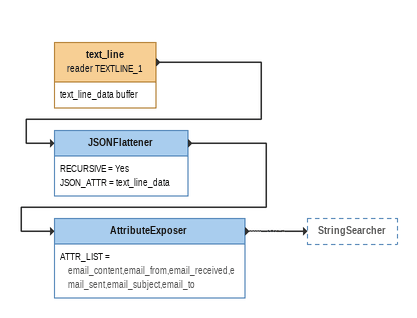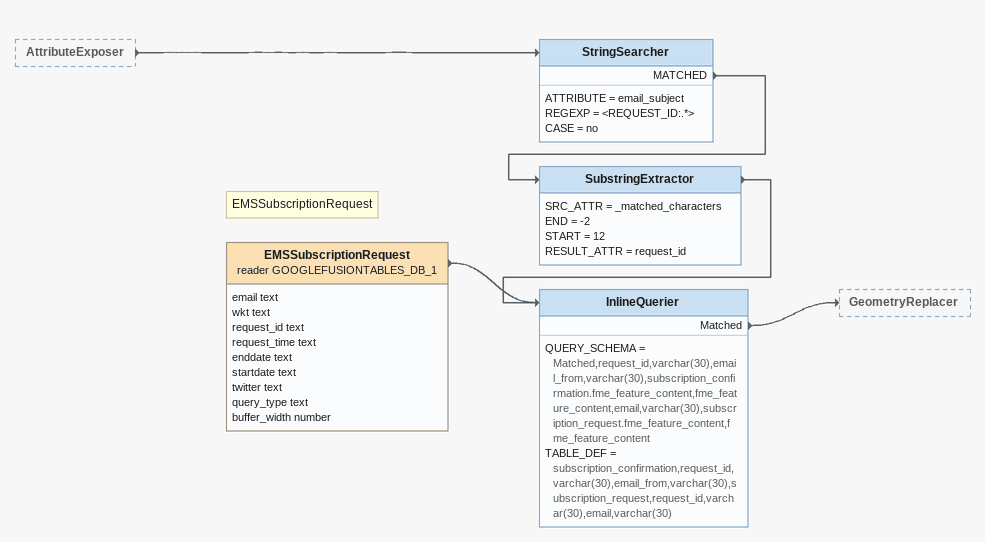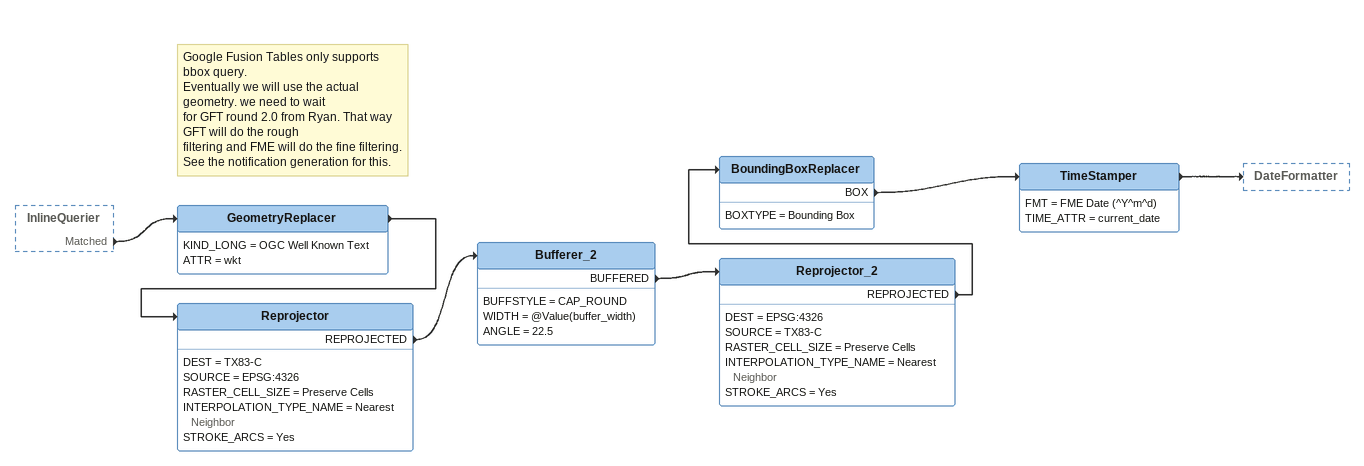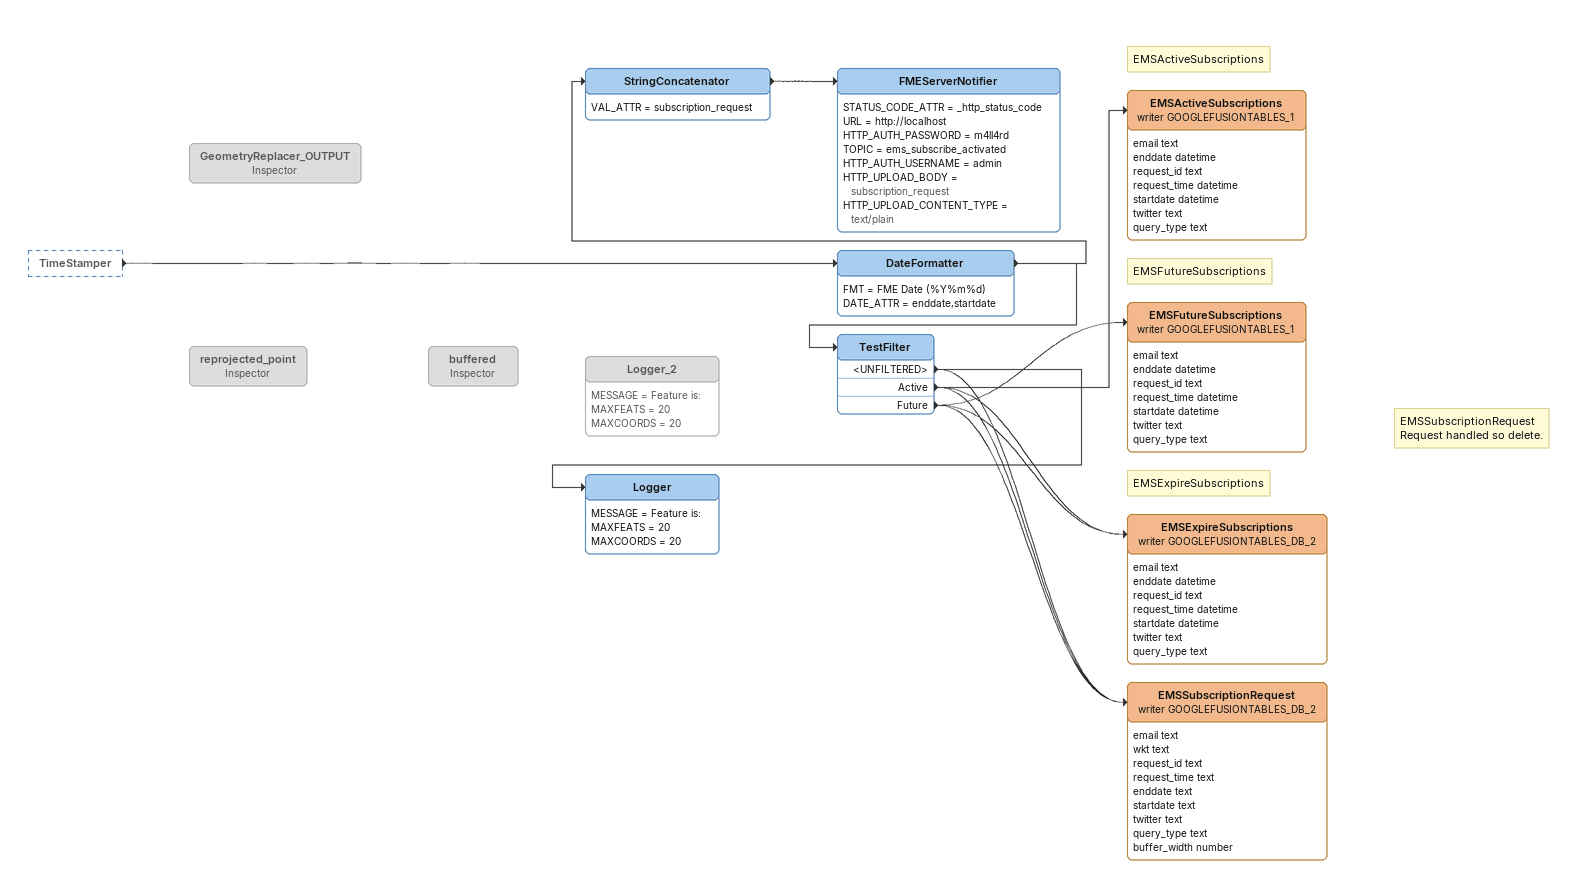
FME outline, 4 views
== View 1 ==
text_line (reader TEXTLINE_1)
    attributes: text_line_data buffer
    -> JSONFlattener
JSONFlattener
    RECURSIVE = Yes
    JSON_ATTR = text_line_data
    -> AttributeExposer
AttributeExposer
    ATTR_LIST = email_content,email_from,email_received,email_sent,email_subject,email_to
    -> StringSearcher

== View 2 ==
AttributeExposer [outside]
    -> StringSearcher
StringSearcher
    ATTRIBUTE = email_subject
    REGEXP = <REQUEST_ID:.*>
    CASE = no
    MATCHED -> SubstringExtractor
SubstringExtractor
    SRC_ATTR = _matched_characters
    END = -2
    START = 12
    RESULT_ATTR = request_id
    -> InlineQuerier
Note: EMSSubscriptionRequest
EMSSubscriptionRequest (reader GOOGLEFUSIONTABLES_DB_1)
    attributes: email text, wkt text, request_id text, request_time text, enddate text, startdate text, twitter text, query_type text, buffer_width number
    -> InlineQuerier
InlineQuerier
    QUERY_SCHEMA = Matched,request_id,varchar(30),email_from,varchar(30),subscription_confirmation.fme_feature_content,fme_feature_content,email,varchar(30),subscription_request.fme_feature_content,fme_feature_content
    TABLE_DEF = subscription_confirmation,request_id,varchar(30),email_from,varchar(30),subscription_request,request_id,varchar(30),email,varchar(30)
    Matched -> GeometryReplacer

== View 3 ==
InlineQuerier [outside]
    Matched -> GeometryReplacer
GeometryReplacer
    KIND_LONG = OGC Well Known Text
    ATTR = wkt
    -> Reprojector
Reprojector
    DEST = TX83-C
    SOURCE = EPSG:4326
    RASTER_CELL_SIZE = Preserve Cells
    INTERPOLATION_TYPE_NAME = Nearest Neighbor
    STROKE_ARCS = Yes
    REPROJECTED -> Bufferer_2
Bufferer_2
    BUFFSTYLE = CAP_ROUND
    WIDTH = @Value(buffer_width)
    ANGLE = 22.5
    BUFFERED -> Reprojector_2
Reprojector_2
    DEST = EPSG:4326
    SOURCE = TX83-C
    RASTER_CELL_SIZE = Preserve Cells
    INTERPOLATION_TYPE_NAME = Nearest Neighbor
    STROKE_ARCS = Yes
    REPROJECTED -> BoundingBoxReplacer
Note: Google Fusion Tables only supports bbox query. / Eventually we will use the actual geometry. we need to wait / for GFT round 2.0 from Ryan. That way GFT will do the rough / filtering and FME will do the fine filtering. / See the notification generation for this.
BoundingBoxReplacer
    BOXTYPE = Bounding Box
    BOX -> TimeStamper
TimeStamper
    FMT = FME Date (^Y^m^d)
    TIME_ATTR = current_date
    -> DateFormatter

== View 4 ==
TimeStamper [outside]
    -> DateFormatter
DateFormatter
    FMT = FME Date (%Y%m%d)
    DATE_ATTR = enddate,startdate
    -> TestFilter
    -> StringConcatenator
StringConcatenator
    VAL_ATTR = subscription_request
    -> FMEServerNotifier
FMEServerNotifier
    STATUS_CODE_ATTR = _http_status_code
    URL = http://localhost
    HTTP_AUTH_PASSWORD = m4ll4rd
    TOPIC = ems_subscribe_activated
    HTTP_AUTH_USERNAME = admin
    HTTP_UPLOAD_BODY = subscription_request
    HTTP_UPLOAD_CONTENT_TYPE = text/plain
TestFilter
    <UNFILTERED> -> Logger
    Active -> EMSActiveSubscriptions (writer GOOGLEFUSIONTABLES_1)
    Active -> EMSExpireSubscriptions (writer GOOGLEFUSIONTABLES_DB_2)
    Future -> EMSFutureSubscriptions (writer GOOGLEFUSIONTABLES_1)
    Future -> EMSExpireSubscriptions (writer GOOGLEFUSIONTABLES_DB_2)
    Future -> EMSSubscriptionRequest (writer GOOGLEFUSIONTABLES_DB_2)
    Active -> EMSSubscriptionRequest (writer GOOGLEFUSIONTABLES_DB_2)
    <UNFILTERED> -> EMSSubscriptionRequest (writer GOOGLEFUSIONTABLES_DB_2)
Note: EMSActiveSubscriptions
EMSActiveSubscriptions (writer GOOGLEFUSIONTABLES_1)
    attributes: email text, enddate datetime, request_id text, request_time datetime, startdate datetime, twitter text, query_type text
Note: EMSFutureSubscriptions
EMSFutureSubscriptions (writer GOOGLEFUSIONTABLES_1)
    attributes: email text, enddate datetime, request_id text, request_time datetime, startdate datetime, twitter text, query_type text
Note: EMSExpireSubscriptions
EMSExpireSubscriptions (writer GOOGLEFUSIONTABLES_DB_2)
    attributes: email text, enddate datetime, request_id text, request_time datetime, startdate datetime, twitter text, query_type text
Note: EMSSubscriptionRequest / Request handled so delete.
EMSSubscriptionRequest (writer GOOGLEFUSIONTABLES_DB_2)
    attributes: email text, wkt text, request_id text, request_time text, enddate text, startdate text, twitter text, query_type text, buffer_width number
Logger
    MESSAGE = Feature is:
    MAXFEATS = 20
    MAXCOORDS = 20
GeometryReplacer_OUTPUT: Inspector [off]
reprojected_point: Inspector [off]
buffered: Inspector [off]
Logger_2 [off]
    MESSAGE = Feature is:
    MAXFEATS = 20
    MAXCOORDS = 20
